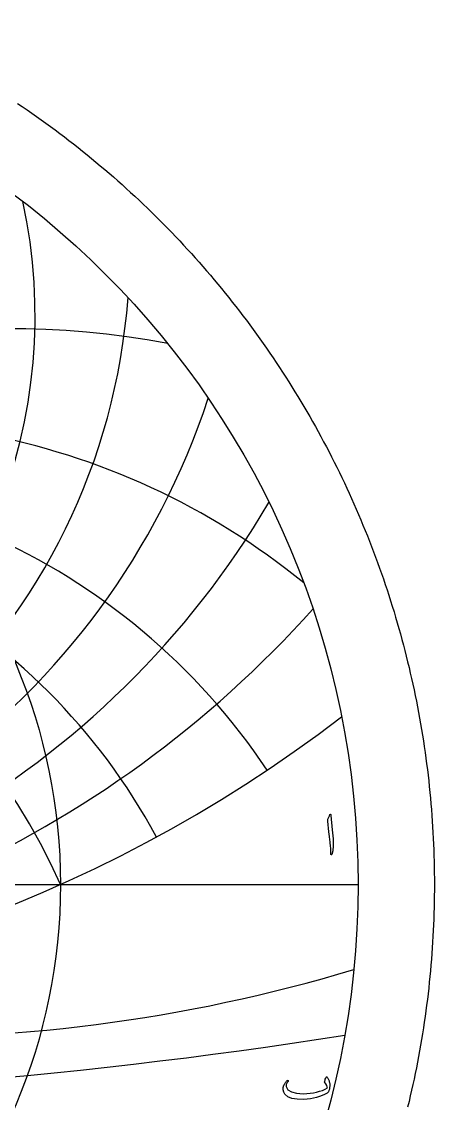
# Model space of a CAD drawing. Header units: millimetres. Extents: x -71 to 71, y -71 to 73.
# Drawn here: x 39.6 to 70.8, y -16.5 to 65 of the extents above; entities that cross this region are included whole.
import ezdxf

# ---------------------------------------------------------------- set-up
doc = ezdxf.new("R2010")
doc.units = ezdxf.units.MM
for name, color, linetype in [('CUT_OUTER', 1, 'Continuous'), ('ENGRAVE', 7, 'Continuous'), ('ENGRAVE_FINE', 8, 'Continuous'), ('TEXT', 5, 'Continuous')]:
    doc.layers.add(name, color=color, linetype=linetype)

msp = doc.modelspace()

# ---------------------------------------------------------------- linework, layer by layer
at = {"layer": 'CUT_OUTER'}
msp.add_lwpolyline([(39.3135, 58.8369), (39.6738, 58.5945), (40.0326, 58.35), (40.3899, 58.1033), (40.7456, 57.8543), (41.0998, 57.6032), (41.4525, 57.35), (41.8036, 57.0946), (42.1532, 56.837), (42.5011, 56.5773), (42.8475, 56.3154), (43.1922, 56.0514), (43.5353, 55.7854), (43.8768, 55.5172), (44.2166, 55.2469), (44.5548, 54.9746), (44.8913, 54.7002), (45.226, 54.4237), (45.5591, 54.1451), (45.8905, 53.8646), (46.2201, 53.582), (46.548, 53.2974), (46.8742, 53.0108), (47.1986, 52.7222), (47.5212, 52.4316), (47.842, 52.139), (48.161, 51.8444), (48.4782, 51.548), (48.7936, 51.2495), (49.1072, 50.9492), (49.4188, 50.6469), (49.7287, 50.3427), (50.0366, 50.0366), (50.3427, 49.7287), (50.6469, 49.4188), (50.9492, 49.1072), (51.2495, 48.7936), (51.548, 48.4782), (51.8444, 48.161), (52.139, 47.842), (52.4316, 47.5212), (52.7222, 47.1986), (53.0108, 46.8742), (53.2974, 46.548), (53.582, 46.2201), (53.8646, 45.8905), (54.1451, 45.5591), (54.4237, 45.226), (54.7002, 44.8913), (54.9746, 44.5548), (55.2469, 44.2166), (55.5172, 43.8768), (55.7854, 43.5353), (56.0514, 43.1922), (56.3154, 42.8475), (56.5773, 42.5011), (56.837, 42.1532), (57.0946, 41.8036), (57.35, 41.4525), (57.6032, 41.0998), (57.8543, 40.7456), (58.1033, 40.3899), (58.35, 40.0326), (58.5945, 39.6738), (58.8369, 39.3135), (59.077, 38.9518), (59.3149, 38.5886), (59.5505, 38.2239), (59.784, 37.8578), (60.0151, 37.4902), (60.244, 37.1213), (60.4707, 36.7509), (60.695, 36.3792), (60.9171, 36.0061), (61.1369, 35.6316), (61.3544, 35.2558), (61.5695, 34.8787), (61.7824, 34.5003), (61.9929, 34.1205), (62.2011, 33.7395), (62.407, 33.3572), (62.6105, 32.9737), (62.8116, 32.5889), (63.0104, 32.2029), (63.2068, 31.8156), (63.4008, 31.4272), (63.5925, 31.0376), (63.7817, 30.6468), (63.9685, 30.2549), (64.153, 29.8618), (64.335, 29.4676), (64.5146, 29.0723), (64.6918, 28.6759), (64.8665, 28.2784), (65.0388, 27.8799), (65.2086, 27.4803), (65.376, 27.0796), (65.541, 26.678), (65.7034, 26.2753), (65.8634, 25.8717), (66.0209, 25.4671), (66.1759, 25.0615), (66.3285, 24.655), (66.4785, 24.2475), (66.626, 23.8392), (66.771, 23.4299), (66.9135, 23.0198), (67.0535, 22.6088), (67.191, 22.1969), (67.3259, 21.7842), (67.4583, 21.3707), (67.5882, 20.9564), (67.7155, 20.5413), (67.8403, 20.1254), (67.9625, 19.7087), (68.0821, 19.2914), (68.1992, 18.8733), (68.3137, 18.4544), (68.4257, 18.0349), (68.535, 17.6147), (68.6418, 17.1939), (68.746, 16.7724), (68.8477, 16.3502), (68.9467, 15.9275), (69.0431, 15.5042), (69.137, 15.0802), (69.2282, 14.6557), (69.3168, 14.2307), (69.4028, 13.8051), (69.4862, 13.379), (69.567, 12.9524), (69.6452, 12.5253), (69.7207, 12.0977), (69.7936, 11.6697), (69.8639, 11.2412), (69.9316, 10.8123), (69.9966, 10.383), (70.059, 9.9533), (70.1187, 9.5233), (70.1759, 9.0928), (70.2303, 8.6621), (70.2822, 8.231), (70.3313, 7.7996), (70.3779, 7.3679), (70.4218, 6.9359), (70.463, 6.5037), (70.5016, 6.0712), (70.5375, 5.6385), (70.5708, 5.2056), (70.6014, 4.7725), (70.6293, 4.3392), (70.6546, 3.9058), (70.6773, 3.4722), (70.6972, 3.0384), (70.7146, 2.6046), (70.7292, 2.1706), (70.7412, 1.7366), (70.7505, 1.3025), (70.7572, 0.8684), (70.7612, 0.4342), (70.7625, 0), (70.7612, -0.4342), (70.7572, -0.8684), (70.7505, -1.3025), (70.7412, -1.7366), (70.7292, -2.1706), (70.7146, -2.6046), (70.6972, -3.0384), (70.6773, -3.4722), (70.6546, -3.9058), (70.6293, -4.3392), (70.6014, -4.7725), (70.5708, -5.2056), (70.5375, -5.6385), (70.5016, -6.0712), (70.463, -6.5037), (70.4218, -6.9359), (70.3779, -7.3679), (70.3313, -7.7996), (70.2822, -8.231), (70.2303, -8.6621), (70.1759, -9.0928), (70.1187, -9.5233), (70.059, -9.9533), (69.9966, -10.383), (69.9316, -10.8123), (69.8639, -11.2412), (69.7936, -11.6697), (69.7207, -12.0977), (69.6452, -12.5253), (69.567, -12.9524), (69.4862, -13.379), (69.4028, -13.8051), (69.3168, -14.2307), (69.2282, -14.6557), (69.137, -15.0802), (69.0431, -15.5042), (68.9467, -15.9275), (68.8477, -16.3502), (68.746, -16.7724)], dxfattribs=at)
at = {"layer": 'ENGRAVE'}
msp.add_lwpolyline([(-65, 0), (65, 0)], dxfattribs=at)
for radius in [65, 42.5483]:
    msp.add_circle((0, 0), radius, dxfattribs=at)
for centre, radius, start, end in [((0, 42.8678), 40.638, 167.806282, 12.193718), ((0, 47.7825), 47.7825, 184.286953, 355.713047), ((0, 54.3061), 56.536, 198.225367, 341.774633), ((0, 63.2391), 67.7111, 210.596579, 329.403421), ((0, -18.9437), 46.5749, 24, 156), ((0, -18.9437), 46.5749, 24, 156), ((0, 76.0267), 82.7657, 221.90416, 318.09584), ((0, 95.5651), 104.609, 232.445767, 307.554233), ((29.623, 110.5544), 122.1072, 268.006904, 286.68594)]:
    msp.add_arc(centre, radius, start, end, dxfattribs=at)
at = {"layer": 'ENGRAVE_FINE'}
for centre, radius, start, end in [((39.081, -18.9437), 60.7992, 79.036959, 168.679033), ((39.081, -18.9437), 60.7992, 79.036959, 168.679033), ((26.89, -18.9437), 53.7801, 50.771346, 166.007335), ((26.89, -18.9437), 53.7801, 50.771346, 166.007335), ((16.9519, -18.9437), 49.564, 33.772617, 163.069198), ((16.9519, -18.9437), 49.564, 33.772617, 163.069198), ((8.2124, -18.9437), 47.2934, 28.429738, 159.774566), ((8.2124, -18.9437), 47.2934, 28.429738, 159.774566), ((0, 397.7687), 414.1015, 261.109199, 278.890801)]:
    msp.add_arc(centre, radius, start, end, dxfattribs=at)
at = {"layer": 'TEXT'}
for points in [[(62.8408, 5.178), (62.8829, 5.2594), (62.9167, 5.288), (62.9423, 5.2638), (62.9596, 5.1868), (63.0608, 4.1088), (63.121, 3.4472), (63.1345, 2.9186), (63.1012, 2.5232), (63.0212, 2.2608), (63.0066, 2.2394), (62.9937, 2.2278), (62.9824, 2.2262), (62.9728, 2.2344), (62.9651, 2.2473), (62.9596, 2.2641), (62.9563, 2.2847), (62.9552, 2.3092), (62.9552, 2.4998), (62.9464, 2.7019), (62.9288, 2.9156), (62.9024, 3.1408), (62.8966, 3.1997), (62.8793, 3.3586), (62.8504, 3.6177), (62.81, 3.9768), (62.7132, 4.7732), (62.711, 4.8156), (62.7132, 4.8546), (62.7198, 4.8904), (62.7308, 4.9228)], [(62.679, -14.5235), (62.7086, -14.5606), (62.7357, -14.6016), (62.7603, -14.6464), (62.7824, -14.6951), (62.8021, -14.7474), (62.8193, -14.8029), (62.834, -14.8618), (62.8462, -14.9239), (62.8622, -15.0488), (62.866, -15.1725), (62.8578, -15.2952), (62.8374, -15.4167), (62.8066, -15.5251), (62.767, -15.6125), (62.7186, -15.6791), (62.6614, -15.7247), (62.4799, -15.8207), (62.2874, -15.9062), (62.0839, -15.9813), (61.8694, -16.0459), (61.6439, -16.0995), (61.4074, -16.1416), (61.1599, -16.1721), (60.9014, -16.1911), (60.4169, -16.1862), (60.0192, -16.1185), (59.7085, -15.9882), (59.4846, -15.7951), (59.3928, -15.6441), (59.3504, -15.4816), (59.3576, -15.3075), (59.4142, -15.1219), (59.4333, -15.0819), (59.4555, -15.0411), (59.4806, -14.9994), (59.5088, -14.9569), (59.54, -14.9136), (59.5743, -14.8695), (59.6115, -14.8245), (59.6518, -14.7787), (59.6653, -14.7658), (59.6793, -14.7578), (59.6939, -14.7548), (59.709, -14.7567), (59.7192, -14.7606), (59.7277, -14.7677), (59.7346, -14.7782), (59.7398, -14.7919), (59.7423, -14.8048), (59.7409, -14.8172), (59.7357, -14.829), (59.7266, -14.8403), (59.6889, -14.8851), (59.6551, -14.9316), (59.6251, -14.9797), (59.599, -15.0295), (59.5811, -15.0771), (59.5715, -15.123), (59.5701, -15.1673), (59.577, -15.2099), (59.7145, -15.4588), (59.973, -15.6334), (60.3525, -15.7338), (60.853, -15.7599), (61.1281, -15.7493), (61.3904, -15.7264), (61.6396, -15.691), (61.876, -15.6433), (62.0997, -15.5832), (62.3111, -15.5108), (62.51, -15.4259), (62.6966, -15.3287), (62.6785, -15.238), (62.6372, -15.1373), (62.5729, -15.0268), (62.4854, -14.9063), (62.4827, -14.8948), (62.4832, -14.8733), (62.4871, -14.842), (62.4942, -14.8007), (62.4961, -14.7966), (62.4975, -14.793), (62.4983, -14.79), (62.4986, -14.7875), (62.5129, -14.7314), (62.5338, -14.6687), (62.5613, -14.5994), (62.5954, -14.5235), (62.6105, -14.5004), (62.6295, -14.4927), (62.6523, -14.5004), (62.679, -14.5235)]]:
    msp.add_lwpolyline(points, close=True, dxfattribs=at)

doc.saveas('drawing.dxf')
